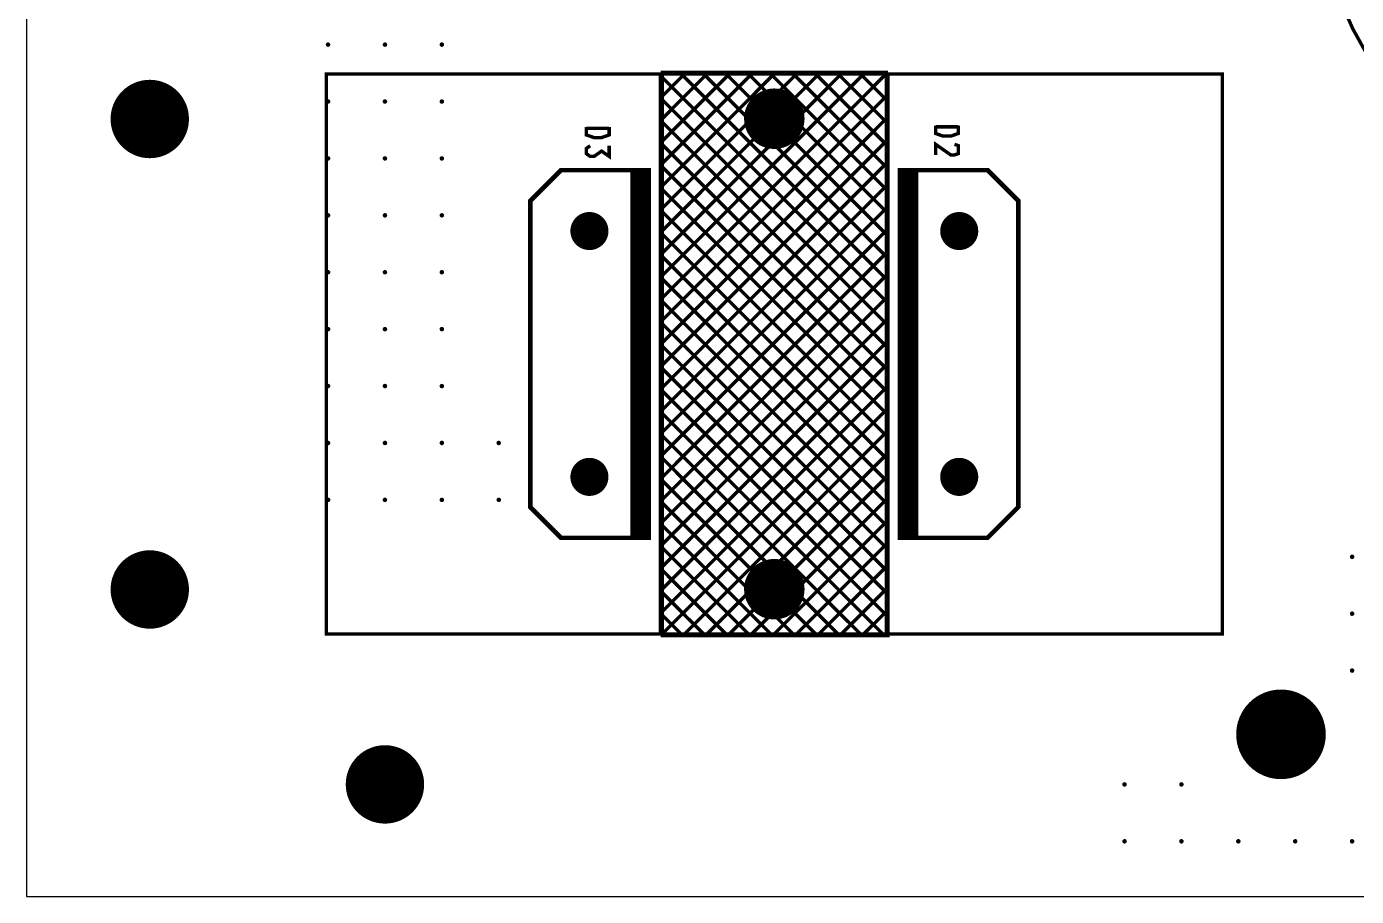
# Model space of a CAD drawing. Extents: x -16 to 352, y -5 to 215.
# Drawn here: x -16 to 43.4, y -5 to 33.8 of the extents above; entities that cross this region are included whole.
import ezdxf

# ---------------------------------------------------------------- set-up
doc = ezdxf.new("R2010")
doc.units = 0
doc.header["$MEASUREMENT"] = 0
doc.layers.get('0').update_dxf_attribs({"linetype": 'CONTINUOUS'})
for name, color, linetype in [('25-334-0_DRD', 7, 'CONTINUOUS'), ('25-334-0_SST', 12, 'CONTINUOUS'), ('THRUHOLE_NPT', 8, 'CONTINUOUS'), ('THRUHOLE_TAP', 15, 'CONTINUOUS')]:
    doc.layers.add(name, color=color, linetype=linetype)

# ---------------------------------------------------------------- blocks, each defined once
blk = doc.blocks.new('ROUND_1')
at = {"const_width": 1.75006}
blk.add_lwpolyline([(-0.87503, 0, 1), (0.87503, 0, 1)], format="xyb", close=True, dxfattribs=at)
blk = doc.blocks.new('ROUND_75')
at = {"const_width": 0.10033}
blk.add_lwpolyline([(-0.050164, 0, 1), (0.050164, 0, 1)], format="xyb", close=True, dxfattribs=at)
blk = doc.blocks.new('ROUND_82')
at = {"const_width": 2.00025}
blk.add_lwpolyline([(-1.000124, 0, 1), (1.000124, 0, 1)], format="xyb", close=True, dxfattribs=at)
blk = doc.blocks.new('ROUND_30')
at = {"const_width": 0.84963}
blk.add_lwpolyline([(-0.424814, 0, 1), (0.424814, 0, 1)], format="xyb", close=True, dxfattribs=at)
blk = doc.blocks.new('ROUND_79')
at = {"const_width": 1.35001}
blk.add_lwpolyline([(-0.675004, 0, 1), (0.675004, 0, 1)], format="xyb", close=True, dxfattribs=at)

msp = doc.modelspace()

# ---------------------------------------------------------------- linework, layer by layer
at = {"layer": '25-334-0_DRD'}
for p, q in [((-15.999, 189.36), (-15.999, -4.999)), ((-15.999, -4.999), (155.001, -4.999))]:
    msp.add_line(p, q, dxfattribs=at)
at = {"layer": '25-334-0_SST', "const_width": 0.152}
msp.add_lwpolyline([(40.541, 45.085, 0.414214), (66.04, 19.586)], format="xyb", dxfattribs=at)
at = {"layer": '25-334-0_SST'}
for points, const_width in [([(-2.616, 31.712), (-2.616, 6.711), (37.384, 6.711), (37.384, 31.712), (-2.616, 31.712)], 0.152), ([(22.464, 31.786), (12.304, 31.786)], 0.152), ([(22.464, 31.786), (22.464, 6.64), (12.304, 6.64)], 0.152), ([(12.304, 31.786), (12.304, 6.64)], 0.152), ([(12.451, 31.786), (12.304, 31.636)], 0.152), ([(13.452, 31.786), (12.304, 30.637)], 0.152), ([(14.45, 31.786), (12.304, 29.637)], 0.152), ([(15.451, 31.786), (12.304, 28.636)], 0.152), ([(16.452, 31.786), (12.304, 27.638)], 0.152), ([(17.45, 31.786), (12.304, 26.637)], 0.152), ([(18.451, 31.786), (12.304, 25.636)], 0.152), ([(19.451, 31.786), (12.304, 24.638)], 0.152), ([(20.45, 31.786), (12.304, 23.637)], 0.152), ([(21.45, 31.786), (12.304, 22.636)], 0.152), ([(22.451, 31.786), (12.304, 21.638)], 0.152), ([(12.304, 31.636), (22.464, 21.476)], 0.152), ([(12.383, 31.712), (12.383, 6.711)], 0.152), ([(13.155, 31.786), (22.464, 22.476)], 0.152), ([(14.155, 31.786), (22.464, 23.477)], 0.152), ([(15.154, 31.786), (22.464, 24.475)], 0.152), ([(16.154, 31.786), (22.464, 25.476)], 0.152), ([(17.155, 31.786), (22.464, 26.477)], 0.152), ([(18.153, 31.786), (22.464, 27.475)], 0.152), ([(19.154, 31.786), (22.464, 28.476)], 0.152), ([(20.155, 31.786), (22.464, 29.477)], 0.152), ([(21.153, 31.786), (22.464, 30.475)], 0.152), ([(22.154, 31.786), (22.464, 31.476)], 0.152), ([(22.382, 6.711), (22.382, 31.712)], 0.152), ([(22.464, 30.797), (12.304, 20.637)], 0.152), ([(12.304, 30.637), (22.464, 20.477)], 0.152), ([(22.464, 29.797), (12.304, 19.637)], 0.152), ([(12.304, 29.637), (22.464, 19.477)], 0.152), ([(8.994, 29.345), (8.994, 28.989), (9.335, 28.87), (9.672, 28.87), (10.01, 28.989), (10.01, 29.345)], 0.152), ([(8.994, 29.284), (10.01, 29.284)], 0.152), ([(24.585, 29.408), (24.585, 29.053), (24.922, 28.936), (25.263, 28.936), (25.601, 29.053), (25.601, 29.408)], 0.152), ([(24.585, 29.35), (25.601, 29.35)], 0.152), ([(9.164, 28.506), (8.994, 28.387), (8.994, 28.151), (9.164, 28.031), (9.335, 28.031), (9.672, 28.268), (10.01, 28.031), (10.01, 28.506)], 0.152), ([(22.464, 28.799), (12.304, 18.639)], 0.152), ([(12.304, 28.636), (22.464, 18.476)], 0.152), ([(24.585, 28.097), (24.585, 28.57), (25.263, 28.097), (25.43, 28.097), (25.601, 28.156), (25.601, 28.512), (25.43, 28.57)], 0.152), ([(11.77, 12.101), (11.77, 11.008), (7.859, 11.008), (6.487, 12.38), (6.487, 26.045), (7.859, 27.417), (11.77, 27.417), (11.77, 12.101)], 0.203), ([(11.059, 27.417), (11.059, 11.008)], 0.203), ([(11.745, 27.417), (11.059, 27.417)], 0.203), ([(11.745, 27.295), (11.059, 27.295)], 0.203), ([(11.252, 27.417), (11.252, 11.008)], 0.203), ([(11.435, 27.417), (11.435, 11.008)], 0.203), ([(11.618, 27.417), (11.618, 11.008)], 0.203), ([(11.745, 27.417), (11.77, 11.034), (11.77, 11.008)], 0.203), ([(22.464, 27.798), (12.304, 17.638)], 0.152), ([(12.304, 27.638), (22.464, 17.478)], 0.152), ([(22.997, 26.325), (22.997, 27.417), (26.909, 27.417), (28.28, 26.045), (28.28, 12.38), (26.909, 11.008), (22.997, 11.008), (22.997, 26.325)], 0.203), ([(23.708, 27.417), (22.997, 27.417)], 0.203), ([(22.997, 27.417), (22.997, 27.391)], 0.203), ([(22.997, 27.391), (23.023, 11.008)], 0.203), ([(23.708, 27.295), (22.997, 27.295)], 0.203), ([(23.007, 27.417), (23.007, 20.838)], 0.203), ([(23.19, 27.417), (23.19, 11.008)], 0.203), ([(23.373, 27.417), (23.373, 11.008)], 0.203), ([(23.556, 27.417), (23.556, 11.008)], 0.203), ([(23.708, 27.417), (23.708, 11.008)], 0.203), ([(11.745, 27.112), (11.059, 27.112)], 0.203), ([(11.745, 26.929), (11.059, 26.929)], 0.203), ([(11.745, 26.746), (11.059, 26.746)], 0.203), ([(22.464, 26.797), (12.304, 16.637)], 0.152), ([(23.708, 27.112), (22.997, 27.112)], 0.203), ([(23.708, 26.929), (22.997, 26.929)], 0.203), ([(23.708, 26.746), (22.997, 26.746)], 0.203), ([(11.745, 26.563), (11.059, 26.563)], 0.203), ([(11.745, 26.38), (11.059, 26.38)], 0.203), ([(11.745, 26.198), (11.059, 26.198)], 0.203), ([(12.304, 26.637), (22.464, 16.477)], 0.152), ([(23.708, 26.563), (22.997, 26.563)], 0.203), ([(23.708, 26.38), (22.997, 26.38)], 0.203), ([(23.708, 26.198), (22.997, 26.198)], 0.203), ([(11.745, 26.015), (11.059, 26.015)], 0.203), ([(11.745, 25.832), (11.059, 25.832)], 0.203), ([(11.748, 25.649), (11.059, 25.649)], 0.203), ([(11.748, 25.466), (11.059, 25.466)], 0.203), ([(22.464, 25.799), (12.304, 15.639)], 0.152), ([(12.304, 25.636), (22.464, 15.476)], 0.152), ([(23.708, 26.015), (22.997, 26.015)], 0.203), ([(23.708, 25.832), (22.997, 25.832)], 0.203), ([(23.708, 25.649), (23, 25.649)], 0.203), ([(23.708, 25.466), (23, 25.466)], 0.203), ([(11.748, 25.283), (11.059, 25.283)], 0.203), ([(11.748, 25.1), (11.059, 25.1)], 0.203), ([(11.748, 24.917), (11.059, 24.917)], 0.203), ([(23.708, 25.283), (23, 25.283)], 0.203), ([(23.708, 25.1), (23, 25.1)], 0.203), ([(23.708, 24.917), (23, 24.917)], 0.203), ([(11.748, 24.735), (11.059, 24.735)], 0.203), ([(11.748, 24.552), (11.059, 24.552)], 0.203), ([(11.748, 24.369), (11.059, 24.369)], 0.203), ([(22.464, 24.798), (12.304, 14.638)], 0.152), ([(12.304, 24.638), (22.464, 14.478)], 0.152), ([(23.708, 24.735), (23, 24.735)], 0.203), ([(23.708, 24.552), (23, 24.552)], 0.203), ([(23.708, 24.369), (23, 24.369)], 0.203), ([(11.748, 24.186), (11.059, 24.186)], 0.203), ([(11.75, 24.003), (11.059, 24.003)], 0.203), ([(11.75, 23.82), (11.059, 23.82)], 0.203), ([(22.464, 23.797), (12.304, 13.637)], 0.152), ([(23.708, 24.186), (23, 24.186)], 0.203), ([(23.708, 24.003), (23.002, 24.003)], 0.203), ([(23.708, 23.82), (23.002, 23.82)], 0.203), ([(11.75, 23.637), (11.059, 23.637)], 0.203), ([(11.75, 23.454), (11.059, 23.454)], 0.203), ([(11.75, 23.271), (11.059, 23.271)], 0.203), ([(11.75, 23.089), (11.059, 23.089)], 0.203), ([(12.304, 23.637), (22.464, 13.477)], 0.152), ([(23.708, 23.637), (23.002, 23.637)], 0.203), ([(23.708, 23.454), (23.002, 23.454)], 0.203), ([(23.708, 23.271), (23.002, 23.271)], 0.203), ([(23.708, 23.089), (23.002, 23.089)], 0.203), ([(11.75, 22.906), (11.059, 22.906)], 0.203), ([(11.75, 22.723), (11.059, 22.723)], 0.203), ([(11.75, 22.54), (11.059, 22.54)], 0.203), ([(22.464, 22.799), (12.304, 12.639)], 0.152), ([(12.304, 22.636), (22.464, 12.476)], 0.152), ([(23.708, 22.906), (23.002, 22.906)], 0.203), ([(23.708, 22.723), (23.002, 22.723)], 0.203), ([(23.708, 22.54), (23.002, 22.54)], 0.203), ([(11.753, 22.357), (11.059, 22.357)], 0.203), ([(11.753, 22.174), (11.059, 22.174)], 0.203), ([(11.753, 21.991), (11.059, 21.991)], 0.203), ([(23.708, 22.357), (23.005, 22.357)], 0.203), ([(23.708, 22.174), (23.005, 22.174)], 0.203), ([(23.708, 21.991), (23.005, 21.991)], 0.203), ([(11.753, 21.808), (11.059, 21.808)], 0.203), ([(11.753, 21.626), (11.059, 21.626)], 0.203), ([(11.753, 21.443), (11.059, 21.443)], 0.203), ([(22.464, 21.798), (12.304, 11.638)], 0.152), ([(12.304, 21.638), (22.464, 11.478)], 0.152), ([(23.708, 21.808), (23.005, 21.808)], 0.203), ([(23.708, 21.626), (23.005, 21.626)], 0.203), ([(23.708, 21.443), (23.005, 21.443)], 0.203), ([(11.753, 21.26), (11.059, 21.26)], 0.203), ([(11.753, 21.077), (11.059, 21.077)], 0.203), ([(11.753, 20.894), (11.059, 20.894)], 0.203), ([(11.755, 20.711), (11.059, 20.711)], 0.203), ([(22.464, 20.798), (12.304, 10.638)], 0.152), ([(23.708, 21.26), (23.005, 21.26)], 0.203), ([(23.708, 21.077), (23.005, 21.077)], 0.203), ([(23.708, 20.894), (23.005, 20.894)], 0.203), ([(23.708, 20.711), (23.007, 20.711)], 0.203), ([(11.755, 20.528), (11.059, 20.528)], 0.203), ([(11.755, 20.345), (11.059, 20.345)], 0.203), ([(11.755, 20.163), (11.059, 20.163)], 0.203), ([(12.304, 20.637), (22.464, 10.477)], 0.152), ([(23.708, 20.528), (23.007, 20.528)], 0.203), ([(23.708, 20.345), (23.007, 20.345)], 0.203), ([(23.708, 20.163), (23.007, 20.163)], 0.203), ([(11.755, 19.98), (11.059, 19.98)], 0.203), ([(11.755, 19.797), (11.059, 19.797)], 0.203), ([(11.755, 19.614), (11.059, 19.614)], 0.203), ([(22.464, 19.799), (12.304, 9.639)], 0.152), ([(12.304, 19.637), (22.464, 9.477)], 0.152), ([(23.708, 19.98), (23.007, 19.98)], 0.203), ([(23.708, 19.797), (23.007, 19.797)], 0.203), ([(23.708, 19.614), (23.007, 19.614)], 0.203), ([(11.755, 19.431), (11.059, 19.431)], 0.203), ([(11.755, 19.248), (11.059, 19.248)], 0.203), ([(11.758, 19.065), (11.059, 19.065)], 0.203), ([(23.708, 19.431), (23.007, 19.431)], 0.203), ([(23.708, 19.248), (23.007, 19.248)], 0.203), ([(23.708, 19.065), (23.01, 19.065)], 0.203), ([(11.758, 18.882), (11.059, 18.882)], 0.203), ([(11.758, 18.699), (11.059, 18.699)], 0.203), ([(11.758, 18.517), (11.059, 18.517)], 0.203), ([(11.758, 18.334), (11.059, 18.334)], 0.203), ([(22.464, 18.799), (12.304, 8.639)], 0.152), ([(12.304, 18.639), (22.464, 8.479)], 0.152), ([(23.708, 18.882), (23.01, 18.882)], 0.203), ([(23.708, 18.699), (23.01, 18.699)], 0.203), ([(23.708, 18.517), (23.01, 18.517)], 0.203), ([(23.708, 18.334), (23.01, 18.334)], 0.203), ([(11.758, 18.151), (11.059, 18.151)], 0.203), ([(11.758, 17.968), (11.059, 17.968)], 0.203), ([(11.758, 17.785), (11.059, 17.785)], 0.203), ([(22.464, 17.798), (12.304, 7.638)], 0.152), ([(23.708, 18.151), (23.01, 18.151)], 0.203), ([(23.708, 17.968), (23.01, 17.968)], 0.203), ([(23.708, 17.785), (23.01, 17.785)], 0.203), ([(11.758, 17.602), (11.059, 17.602)], 0.203), ([(11.76, 17.419), (11.059, 17.419)], 0.203), ([(11.76, 17.236), (11.059, 17.236)], 0.203), ([(12.304, 17.638), (22.464, 7.478)], 0.152), ([(23.708, 17.602), (23.01, 17.602)], 0.203), ([(23.708, 17.419), (23.012, 17.419)], 0.203), ([(23.708, 17.236), (23.012, 17.236)], 0.203), ([(11.76, 17.054), (11.059, 17.054)], 0.203), ([(11.76, 16.871), (11.059, 16.871)], 0.203), ([(11.76, 16.688), (11.059, 16.688)], 0.203), ([(22.464, 16.8), (12.304, 6.64)], 0.152), ([(12.304, 16.637), (21.493, 7.447)], 0.152), ([(23.708, 17.054), (23.012, 17.054)], 0.203), ([(23.708, 16.871), (23.012, 16.871)], 0.203), ([(23.708, 16.688), (23.012, 16.688)], 0.203), ([(11.76, 16.505), (11.059, 16.505)], 0.203), ([(11.76, 16.322), (11.059, 16.322)], 0.203), ([(11.76, 16.139), (11.059, 16.139)], 0.203), ([(11.76, 15.956), (11.059, 15.956)], 0.203), ([(23.708, 16.505), (23.012, 16.505)], 0.203), ([(23.708, 16.322), (23.012, 16.322)], 0.203), ([(23.708, 16.139), (23.012, 16.139)], 0.203), ([(23.708, 15.956), (23.012, 15.956)], 0.203), ([(11.763, 15.773), (11.059, 15.773)], 0.203), ([(11.763, 15.591), (11.059, 15.591)], 0.203), ([(11.763, 15.408), (11.059, 15.408)], 0.203), ([(12.304, 15.639), (20.493, 7.447)], 0.152), ([(22.464, 15.799), (13.302, 6.64)], 0.152), ([(23.708, 15.773), (23.015, 15.773)], 0.203), ([(23.708, 15.591), (23.015, 15.591)], 0.203), ([(23.708, 15.408), (23.015, 15.408)], 0.203), ([(11.763, 15.225), (11.059, 15.225)], 0.203), ([(11.763, 15.042), (11.059, 15.042)], 0.203), ([(11.763, 14.859), (11.059, 14.859)], 0.203), ([(22.464, 14.798), (14.303, 6.64)], 0.152), ([(23.708, 15.225), (23.015, 15.225)], 0.203), ([(23.708, 15.042), (23.015, 15.042)], 0.203), ([(23.708, 14.859), (23.015, 14.859)], 0.203), ([(11.763, 14.676), (11.059, 14.676)], 0.203), ([(11.763, 14.493), (11.059, 14.493)], 0.203), ([(11.765, 14.31), (11.059, 14.31)], 0.203), ([(12.304, 14.638), (19.492, 7.447)], 0.152), ([(23.708, 14.676), (23.015, 14.676)], 0.203), ([(23.708, 14.493), (23.015, 14.493)], 0.203), ([(23.708, 14.31), (23.015, 14.31)], 0.203), ([(11.765, 14.127), (11.059, 14.127)], 0.203), ([(11.765, 13.945), (11.059, 13.945)], 0.203), ([(11.765, 13.762), (11.059, 13.762)], 0.203), ([(11.765, 13.579), (11.059, 13.579)], 0.203), ([(12.304, 13.637), (18.494, 7.447)], 0.152), ([(22.464, 13.8), (15.303, 6.64)], 0.152), ([(23.708, 14.127), (23.017, 14.127)], 0.203), ([(23.708, 13.945), (23.017, 13.945)], 0.203), ([(23.708, 13.762), (23.017, 13.762)], 0.203), ([(23.708, 13.579), (23.017, 13.579)], 0.203), ([(11.765, 13.396), (11.059, 13.396)], 0.203), ([(11.765, 13.213), (11.059, 13.213)], 0.203), ([(11.765, 13.03), (11.059, 13.03)], 0.203), ([(23.708, 13.396), (23.017, 13.396)], 0.203), ([(23.708, 13.213), (23.017, 13.213)], 0.203), ([(23.708, 13.03), (23.017, 13.03)], 0.203), ([(11.765, 12.847), (11.059, 12.847)], 0.203), ([(11.768, 12.664), (11.059, 12.664)], 0.203), ([(11.768, 12.482), (11.059, 12.482)], 0.203), ([(12.304, 12.639), (17.493, 7.447)], 0.152), ([(22.464, 12.799), (16.302, 6.64)], 0.152), ([(23.708, 12.847), (23.017, 12.847)], 0.203), ([(23.708, 12.664), (23.017, 12.664)], 0.203), ([(23.708, 12.482), (23.02, 12.482)], 0.203), ([(11.768, 12.299), (11.059, 12.299)], 0.203), ([(11.768, 12.116), (11.059, 12.116)], 0.203), ([(11.768, 11.933), (11.059, 11.933)], 0.203), ([(22.464, 11.798), (17.302, 6.64)], 0.152), ([(23.708, 12.299), (23.02, 12.299)], 0.203), ([(23.708, 12.116), (23.02, 12.116)], 0.203), ([(23.708, 11.933), (23.02, 11.933)], 0.203), ([(11.768, 11.75), (11.059, 11.75)], 0.203), ([(11.768, 11.567), (11.059, 11.567)], 0.203), ([(11.768, 11.384), (11.059, 11.384)], 0.203), ([(11.768, 11.201), (11.059, 11.201)], 0.203), ([(12.304, 11.638), (16.492, 7.447)], 0.152), ([(23.708, 11.75), (23.02, 11.75)], 0.203), ([(23.708, 11.567), (23.02, 11.567)], 0.203), ([(23.708, 11.384), (23.02, 11.384)], 0.203), ([(23.708, 11.201), (23.02, 11.201)], 0.203), ([(11.77, 11.008), (11.059, 11.008)], 0.203), ([(12.304, 10.638), (15.494, 7.447)], 0.152), ([(22.464, 10.8), (18.303, 6.64)], 0.152), ([(23.708, 11.008), (23.023, 11.008)], 0.203), ([(12.304, 9.639), (14.493, 7.447)], 0.152), ([(22.464, 9.799), (19.301, 6.64)], 0.152), ([(12.304, 8.639), (13.492, 7.447)], 0.152), ([(22.464, 8.799), (20.302, 6.64)], 0.152), ([(22.464, 7.8), (21.303, 6.64)], 0.152), ([(12.304, 7.638), (12.494, 7.447)], 0.152), ([(12.494, 7.447), (13.302, 6.64)], 0.152), ([(13.492, 7.447), (14.303, 6.64)], 0.152), ([(14.493, 7.447), (15.303, 6.64)], 0.152), ([(15.494, 7.447), (16.302, 6.64)], 0.152), ([(16.492, 7.447), (17.302, 6.64)], 0.152), ([(17.493, 7.447), (18.303, 6.64)], 0.152), ([(18.494, 7.447), (19.301, 6.64)], 0.152), ([(19.492, 7.447), (20.302, 6.64)], 0.152), ([(20.493, 7.447), (21.303, 6.64)], 0.152), ([(21.493, 7.447), (22.301, 6.64)], 0.152), ([(22.464, 6.8), (22.301, 6.64)], 0.152)]:
    msp.add_lwpolyline(points, dxfattribs=dict(at, const_width=const_width))

# ---------------------------------------------------------------- block references
at = {"layer": 'THRUHOLE_NPT'}
for p in [(-10.5, 29.7), (-10.5, 8.7), (0, 0)]:
    msp.add_blockref('ROUND_1', p, dxfattribs=at)
at = {"layer": 'THRUHOLE_TAP'}
for name, p in [('ROUND_75', (-2.54, 33.02)), ('ROUND_75', (0, 33.02)), ('ROUND_75', (2.54, 33.02)), ('ROUND_79', (17.384, 29.713)), ('ROUND_75', (-2.54, 30.48)), ('ROUND_75', (0, 30.48)), ('ROUND_75', (2.54, 30.48)), ('ROUND_75', (-2.54, 27.94)), ('ROUND_75', (0, 27.94)), ('ROUND_75', (2.54, 27.94)), ('ROUND_30', (9.129, 24.699)), ('ROUND_30', (25.639, 24.699)), ('ROUND_75', (-2.54, 25.4)), ('ROUND_75', (0, 25.4)), ('ROUND_75', (2.54, 25.4)), ('ROUND_75', (-2.54, 22.86)), ('ROUND_75', (0, 22.86)), ('ROUND_75', (2.54, 22.86)), ('ROUND_75', (-2.54, 20.32)), ('ROUND_75', (0, 20.32)), ('ROUND_75', (2.54, 20.32)), ('ROUND_75', (-2.54, 17.78)), ('ROUND_75', (0, 17.78)), ('ROUND_75', (2.54, 17.78)), ('ROUND_75', (-2.54, 15.24)), ('ROUND_75', (0, 15.24)), ('ROUND_75', (2.54, 15.24)), ('ROUND_75', (5.08, 15.24)), ('ROUND_30', (9.129, 13.726)), ('ROUND_30', (25.639, 13.726)), ('ROUND_75', (-2.54, 12.7)), ('ROUND_75', (0, 12.7)), ('ROUND_75', (2.54, 12.7)), ('ROUND_75', (5.08, 12.7)), ('ROUND_75', (43.18, 10.16)), ('ROUND_79', (17.384, 8.712)), ('ROUND_75', (43.18, 7.62)), ('ROUND_75', (43.18, 5.08)), ('ROUND_82', (40.005, 2.235)), ('ROUND_75', (33.02, 0)), ('ROUND_75', (35.56, 0)), ('ROUND_75', (33.02, -2.54)), ('ROUND_75', (35.56, -2.54)), ('ROUND_75', (38.1, -2.54)), ('ROUND_75', (40.64, -2.54)), ('ROUND_75', (43.18, -2.54))]:
    msp.add_blockref(name, p, dxfattribs=at)

doc.saveas('drawing.dxf')
